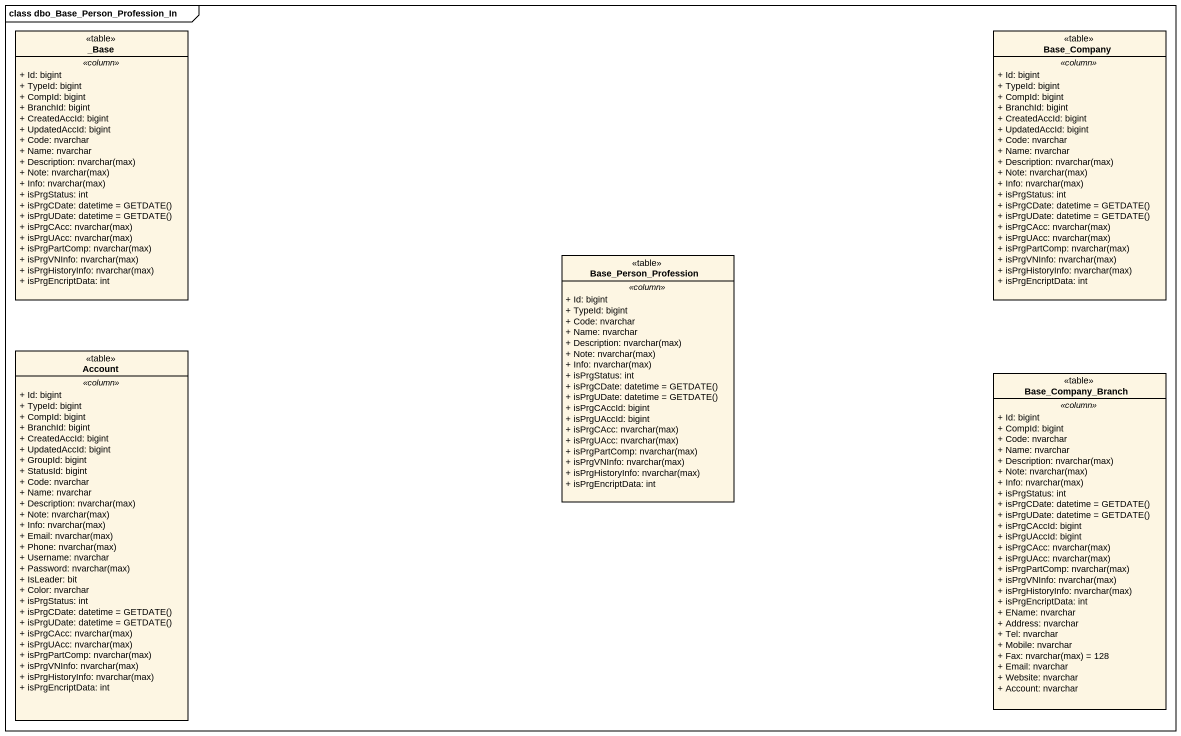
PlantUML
@startuml
mainframe class dbo_Base_Person_Profession_In
hide circle
hide empty members
skinparam classAttributeIconSize 0
class "_Base" as Base <<table>> {
  .. <<column>> ..
  + Id: bigint
  + TypeId: bigint
  + CompId: bigint
  + BranchId: bigint
  + CreatedAccId: bigint
  + UpdatedAccId: bigint
  + Code: nvarchar
  + Name: nvarchar
  {field} + Description: nvarchar(max)
  {field} + Note: nvarchar(max)
  {field} + Info: nvarchar(max)
  + isPrgStatus: int
  {field} + isPrgCDate: datetime = GETDATE()
  {field} + isPrgUDate: datetime = GETDATE()
  {field} + isPrgCAcc: nvarchar(max)
  {field} + isPrgUAcc: nvarchar(max)
  {field} + isPrgPartComp: nvarchar(max)
  {field} + isPrgVNInfo: nvarchar(max)
  {field} + isPrgHistoryInfo: nvarchar(max)
  + isPrgEncriptData: int
}
class Base_Company <<table>> {
  .. <<column>> ..
  + Id: bigint
  + TypeId: bigint
  + CompId: bigint
  + BranchId: bigint
  + CreatedAccId: bigint
  + UpdatedAccId: bigint
  + Code: nvarchar
  + Name: nvarchar
  {field} + Description: nvarchar(max)
  {field} + Note: nvarchar(max)
  {field} + Info: nvarchar(max)
  + isPrgStatus: int
  {field} + isPrgCDate: datetime = GETDATE()
  {field} + isPrgUDate: datetime = GETDATE()
  {field} + isPrgCAcc: nvarchar(max)
  {field} + isPrgUAcc: nvarchar(max)
  {field} + isPrgPartComp: nvarchar(max)
  {field} + isPrgVNInfo: nvarchar(max)
  {field} + isPrgHistoryInfo: nvarchar(max)
  + isPrgEncriptData: int
}
class Base_Person_Profession <<table>> {
  .. <<column>> ..
  + Id: bigint
  + TypeId: bigint
  + Code: nvarchar
  + Name: nvarchar
  {field} + Description: nvarchar(max)
  {field} + Note: nvarchar(max)
  {field} + Info: nvarchar(max)
  + isPrgStatus: int
  {field} + isPrgCDate: datetime = GETDATE()
  {field} + isPrgUDate: datetime = GETDATE()
  + isPrgCAccId: bigint
  + isPrgUAccId: bigint
  {field} + isPrgCAcc: nvarchar(max)
  {field} + isPrgUAcc: nvarchar(max)
  {field} + isPrgPartComp: nvarchar(max)
  {field} + isPrgVNInfo: nvarchar(max)
  {field} + isPrgHistoryInfo: nvarchar(max)
  + isPrgEncriptData: int
}
class Account <<table>> {
  .. <<column>> ..
  + Id: bigint
  + TypeId: bigint
  + CompId: bigint
  + BranchId: bigint
  + CreatedAccId: bigint
  + UpdatedAccId: bigint
  + GroupId: bigint
  + StatusId: bigint
  + Code: nvarchar
  + Name: nvarchar
  {field} + Description: nvarchar(max)
  {field} + Note: nvarchar(max)
  {field} + Info: nvarchar(max)
  {field} + Email: nvarchar(max)
  {field} + Phone: nvarchar(max)
  + Username: nvarchar
  {field} + Password: nvarchar(max)
  + IsLeader: bit
  + Color: nvarchar
  + isPrgStatus: int
  {field} + isPrgCDate: datetime = GETDATE()
  {field} + isPrgUDate: datetime = GETDATE()
  {field} + isPrgCAcc: nvarchar(max)
  {field} + isPrgUAcc: nvarchar(max)
  {field} + isPrgPartComp: nvarchar(max)
  {field} + isPrgVNInfo: nvarchar(max)
  {field} + isPrgHistoryInfo: nvarchar(max)
  + isPrgEncriptData: int
}
class Base_Company_Branch <<table>> {
  .. <<column>> ..
  + Id: bigint
  + CompId: bigint
  + Code: nvarchar
  + Name: nvarchar
  {field} + Description: nvarchar(max)
  {field} + Note: nvarchar(max)
  {field} + Info: nvarchar(max)
  + isPrgStatus: int
  {field} + isPrgCDate: datetime = GETDATE()
  {field} + isPrgUDate: datetime = GETDATE()
  + isPrgCAccId: bigint
  + isPrgUAccId: bigint
  {field} + isPrgCAcc: nvarchar(max)
  {field} + isPrgUAcc: nvarchar(max)
  {field} + isPrgPartComp: nvarchar(max)
  {field} + isPrgVNInfo: nvarchar(max)
  {field} + isPrgHistoryInfo: nvarchar(max)
  + isPrgEncriptData: int
  + EName: nvarchar
  + Address: nvarchar
  + Tel: nvarchar
  + Mobile: nvarchar
  {field} + Fax: nvarchar(max) = 128
  + Email: nvarchar
  + Website: nvarchar
  + Account: nvarchar
}
@enduml
